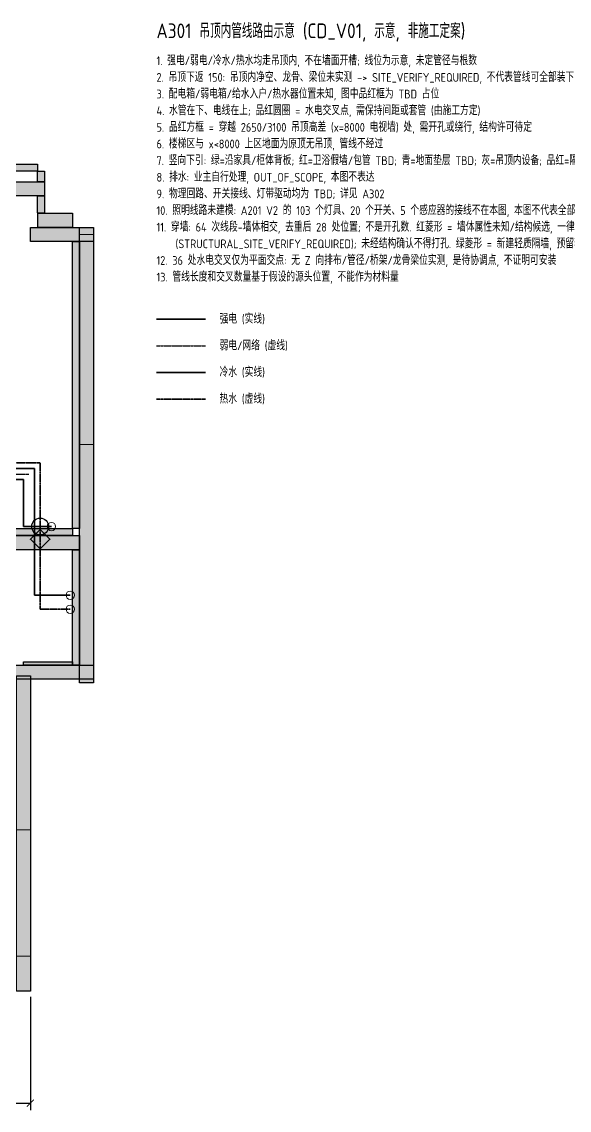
# Model space of a CAD drawing. Header units: millimetres. Extents: x 487 to 23289, y -1700 to 14953.
# Drawn here: x 15478 to 23289, y -1700 to 13834 of the extents above; entities that cross this region are included whole.
import ezdxf
from ezdxf.enums import TextEntityAlignment as Align

# ---------------------------------------------------------------- set-up
doc = ezdxf.new("R2010")
doc.units = ezdxf.units.MM
doc.linetypes.add('DASHED', pattern=[1.524, 1.27, -0.254])
for name, color, linetype, lineweight in [('A-DESIGN', 8, 'Continuous', 25), ('A-DIMS', 3, 'Continuous', 13), ('A-NOTE', 7, 'Continuous', 18), ('A-REVIEW', 8, 'Continuous', 25), ('A-WALL', 8, 'Continuous', 25), ('A-WALL-FILL', 253, 'Continuous', 25), ('A-WINDOW', 8, 'Continuous', 18), ('M-CROSS', 6, 'Continuous', 25), ('M-DROP-BATH', 1, 'Continuous', 18), ('M-DROP-TBD', 6, 'Continuous', 18), ('M-PENETRATION-HOLD', 1, 'Continuous', 35), ('M-ROUTE-COLD', 5, 'Continuous', 35), ('M-ROUTE-DATA', 4, 'DASHED', 25), ('M-ROUTE-HOT', 1, 'DASHED', 35), ('M-ROUTE-POWER', 30, 'Continuous', 35)]:
    doc.layers.add(name, color=color, linetype=linetype, lineweight=lineweight)
doc.styles.get("Standard").update_dxf_attribs({"font": 'gbenor.shx', "bigfont": 'gbcbig.shx'})
doc.dimstyles.new('CD50', dxfattribs={"dimtxt": 150, "dimasz": 100, "dimexe": 100, "dimexo": 80, "dimgap": 40, "dimtad": 1, "dimdec": 0, "dimtxsty": 'Standard', "dimblk": 'ARCHTICK', "dimcen": 2.5, "dimclrd": 3, "dimclre": 3, "dimclrt": 3, "dimazin": 3, "dimtfac": 1, "dimtmove": 0, "dimatfit": 3})

# ---------------------------------------------------------------- blocks, each defined once
blk = doc.blocks.new('_ARCHTICK')
at = {"color": 0, "linetype": 'BYBLOCK', "const_width": 0.15}
blk.add_lwpolyline([(-0.5, -0.5), (0.5, 0.5)], dxfattribs=at)

msp = doc.modelspace()

# ---------------------------------------------------------------- hatches: boundary and pattern name
at = {"layer": 'A-WALL-FILL'}
h = msp.add_hatch(color=256, dxfattribs=at)
h.dxf.hatch_style = 1
h.paths.add_polyline_path([(13599.9, 11700.2), (13599.9, 11741.3), (13599.9, 11800.2), (14462.4, 11800.2), (15699.9, 11800.2), (15699.9, 11759.1), (15699.9, 11700.2), (14837.4, 11700.2)])
h = msp.add_hatch(color=256, dxfattribs=at)
h.dxf.hatch_style = 1
h.paths.add_polyline_path([(15699.9, 11700.2), (15735.3, 11700.2), (15799.9, 11700.2), (15799.9, 11550), (15800, 11550), (15800, 11350), (15799.9, 11350), (15799.9, 11100.2), (15952.4, 11100.2), (16199.9, 11100.2), (16199.9, 11014.5), (16199.9, 10900.2), (15862.9, 10900.2), (15705, 10900.2), (15705, 11023.3), (15705, 11100.2), (15705, 11100.8), (15705, 11105), (15704.3, 11105), (15699.9, 11105), (15699.9, 11168.3), (15699.9, 11312.5), (15699.9, 11350), (15601, 11350), (13699, 11350), (13600, 11350), (13600, 11550), (13699, 11550), (15601, 11550), (15699.9, 11550)])
h = msp.add_hatch(color=256, dxfattribs=at)
h.dxf.hatch_style = 1
h.paths.add_polyline_path([(15400, 0), (15400, 200.2), (15299.9, 200.2), (15299.9, 1721.7), (15299.9, 4450), (12901, 4450), (12900, 4450), (12900, 4630), (12900, 4650), (12900, 4749), (12900, 4750), (13100, 4750), (13100, 4749), (13100, 4700.2), (14042.8, 4700.2), (15299.9, 4700.2), (15299.9, 4650), (15499.9, 4650), (15499.9, 4700.2), (15747.6, 4700.2), (16199.9, 4700.2), (16199.9, 5172.5), (16199.9, 6300), (13350, 6300), (13350, 6500), (13350, 6600.2), (14428.5, 6600.2), (16199.9, 6600.2), (16199.9, 8121.7), (16199.9, 10700), (15600, 10700), (15600, 10900), (16300, 10900), (16500, 10900), (16500, 10801), (16500, 10700), (16500, 7799), (16500, 6401), (16500, 4650), (16500, 4499), (16500, 4450), (16500, 4400), (16300, 4400), (16300, 4450), (15600, 4450), (15600, 2301), (15600, 499), (15600, 0)])
h.paths.add_polyline_path([(16199.9, 6600.2), (16199.9, 6514.5), (16199.9, 6500), (16300, 6500), (16300, 6600.2)])

# ---------------------------------------------------------------- linework, layer by layer
at = {"layer": 'A-DESIGN'}
for points in [[(13599.9, 11700.2), (13599.9, 11741.3), (13599.9, 11800.2), (14462.4, 11800.2), (15699.9, 11800.2), (15699.9, 11759.1), (15699.9, 11700.2), (14837.4, 11700.2)], [(15699.9, 11700.2), (15735.3, 11700.2), (15799.9, 11700.2), (15799.9, 11550), (15699.9, 11550), (15699.9, 11700.2)], [(15699.9, 11350), (15799.9, 11350), (15799.9, 11100.2), (15735.3, 11100.2), (15715.1, 11100.2), (15705, 11100.2), (15705, 11100.8), (15705, 11105), (15704.3, 11105), (15699.9, 11105), (15699.9, 11168.3), (15699.9, 11312.5), (15699.9, 11350)], [(16199.9, 8121.7), (16199.9, 10700), (16300, 10700), (16300, 7799), (16300, 6600.2), (16199.9, 6600.2), (16199.9, 8121.7)], [(16199.9, 6600.2), (16199.9, 6514.5), (16199.9, 6500), (13350, 6500), (13350, 6600.2), (14428.5, 6600.2), (16199.9, 6600.2)], [(16199.9, 5172.5), (16199.9, 6300), (16300, 6300), (16300, 4650), (16199.9, 4650), (16199.9, 5172.5)], [(15499.9, 4700.2), (15747.6, 4700.2), (16199.9, 4700.2), (16199.9, 4650), (15499.9, 4650), (15499.9, 4700.2)]]:
    msp.add_lwpolyline(points, close=True, dxfattribs=at)
at = {"layer": 'A-REVIEW'}
msp.add_lwpolyline([(15705, 11100.2), (15952.4, 11100.2), (16199.9, 11100.2), (16199.9, 11014.5), (16199.9, 10900.2), (15862.9, 10900.2), (15705, 10900.2), (15705, 11023.3)], close=True, dxfattribs=at)
at = {"layer": 'A-WALL'}
for points in [[(13699, 11350), (13600, 11350), (13600, 11550), (13699, 11550), (15601, 11550), (15800, 11550), (15800, 11350), (15601, 11350)], [(16500, 10700), (15600, 10700), (15600, 10900), (16500, 10900)], [(16300, 10801), (16300, 10900), (16500, 10900), (16500, 10801), (16500, 7799), (16500, 6401), (16500, 4499), (16500, 4400), (16300, 4400), (16300, 4499), (16300, 6401), (16300, 7799)], [(13350, 6300), (13350, 6500), (16300, 6500), (16300, 6300)], [(12901, 4650), (16500, 4650), (16500, 4450), (12901, 4450), (12900, 4450), (12900, 4650)], [(15400, 2301), (15400, 4500), (15600, 4500), (15600, 2301), (15600, 499), (15600, 0), (15400, 0), (15400, 499)]]:
    msp.add_lwpolyline(points, close=True, dxfattribs=at)
at = {"layer": 'A-WINDOW'}
for points in [[(16300, 7800), (16500, 7800), (16500, 10800), (16300, 10800)], [(15400, 500), (15600, 500), (15600, 2300), (15400, 2300)]]:
    msp.add_lwpolyline(points, close=True, dxfattribs=at)
at = {"layer": 'M-CROSS'}
msp.add_circle((15740, 6630), 120, dxfattribs=at)
at = {"layer": 'M-DROP-BATH'}
for centre in [(16170, 5650), (16170, 5450)]:
    msp.add_circle(centre, 60, dxfattribs=at)
at = {"layer": 'M-DROP-TBD'}
msp.add_circle((15900, 6630), 60, dxfattribs=at)
at = {"layer": 'M-PENETRATION-HOLD'}
msp.add_lwpolyline([(15740, 6310), (15880, 6450), (15740, 6590), (15600, 6450)], close=True, dxfattribs=at)
at = {"layer": 'M-ROUTE-COLD'}
for p, q in [((17400, 8830), (18100, 8830)), ((8310, 7460), (15660, 7460)), ((15660, 7460), (15660, 5650)), ((15660, 5650), (16170, 5650))]:
    msp.add_line(p, q, dxfattribs=at)
at = {"layer": 'M-ROUTE-DATA'}
for p, q in [((17400, 9210), (18100, 9210)), ((8230, 7380), (15580, 7380))]:
    msp.add_line(p, q, dxfattribs=at)
at = {"layer": 'M-ROUTE-HOT'}
for p, q in [((17400, 8450), (18100, 8450)), ((8390, 7540), (15740, 7540)), ((15740, 7540), (15740, 5450)), ((15740, 5450), (16170, 5450))]:
    msp.add_line(p, q, dxfattribs=at)
at = {"layer": 'M-ROUTE-POWER'}
for p, q in [((17400, 9590), (18100, 9590)), ((8150, 7300), (15500, 7300)), ((15500, 7300), (15500, 6630)), ((15500, 6630), (15900, 6630))]:
    msp.add_line(p, q, dxfattribs=at)

# ---------------------------------------------------------------- texts
at = {"layer": 'A-NOTE'}
for s, height, p in [('A301 吊顶内管线路由示意 (CD_V01, 示意, 非施工定案)', 210, (17400, 13600)), ('1. 强电/弱电/冷水/热水均走吊顶内, 不在墙面开槽; 线位为示意, 未定管径与根数', 125, (17400, 13215)), ('2. 吊顶下返 150: 吊顶内净空、龙骨、梁位未实测 -> SITE_VERIFY_REQUIRED, 不代表管线可全部装下', 125, (17400, 12977.5)), ('3. 配电箱/弱电箱/给水入户/热水器位置未知, 图中品红框为 TBD 占位', 125, (17400, 12740)), ('4. 水管在下、电线在上; 品红圆圈 = 水电交叉点, 需保持间距或套管 (由施工方定)', 125, (17400, 12502.5)), ('5. 品红方框 = 穿越 2650/3100 吊顶高差 (x=8000 电视墙) 处, 需开孔或绕行, 结构许可待定', 125, (17400, 12265)), ('6. 楼梯区与 x<8000 上区地面为原顶无吊顶, 管线不经过', 125, (17400, 12027.5)), ('7. 竖向下引: 绿=沿家具/柜体背板; 红=卫浴假墙/包管 TBD; 青=地面垫层 TBD; 灰=吊顶内设备; 品红=隔墙空腔/明装线槽 TBD', 125, (17400, 11790)), ('8. 排水: 业主自行处理, OUT_OF_SCOPE, 本图不表达', 125, (17400, 11552.5)), ('9. 物理回路、开关接线、灯带驱动均为 TBD; 详见 A302', 125, (17400, 11315)), ('10. 照明线路未建模: A201 V2 的 103 个灯具、20 个开关、5 个感应器的接线不在本图, 本图不代表全部线路', 125, (17400, 11077.5)), ('11. 穿墙: 64 次线段-墙体相交, 去重后 28 处位置; 不是开孔数. 红菱形 = 墙体属性未知/结构候选, 一律 HOLD', 125, (17400, 10840)), ('    (STRUCTURAL_SITE_VERIFY_REQUIRED); 未经结构确认不得打孔. 绿菱形 = 新建轻质隔墙, 预留套管', 125, (17400, 10602.5)), ('12. 36 处水电交叉仅为平面交点: 无 Z 向排布/管径/桥架/龙骨梁位实测, 是待协调点, 不证明可安装', 125, (17400, 10365)), ('13. 管线长度和交叉数量基于假设的源头位置, 不能作为材料量', 125, (17400, 10127.5))]:
    msp.add_text(s, height=height, dxfattribs=at).set_placement(p)
for s, p in [('强电 (实线)', (18300, 9590)), ('弱电/网络 (虚线)', (18300, 9210)), ('冷水 (实线)', (18300, 8830)), ('热水 (虚线)', (18300, 8450))]:
    msp.add_text(s, height=125, dxfattribs=at).set_placement(p, align=Align.MIDDLE_LEFT)

# ---------------------------------------------------------------- dimensions: what is measured, and where the dimension line sits
at = {"layer": 'A-DIMS'}
msp.add_linear_dim(base=(1300, -1600), p1=(1300, 450), p2=(15600, 0), dimstyle='CD50', dxfattribs=at).render()

doc.saveas('drawing.dxf')
